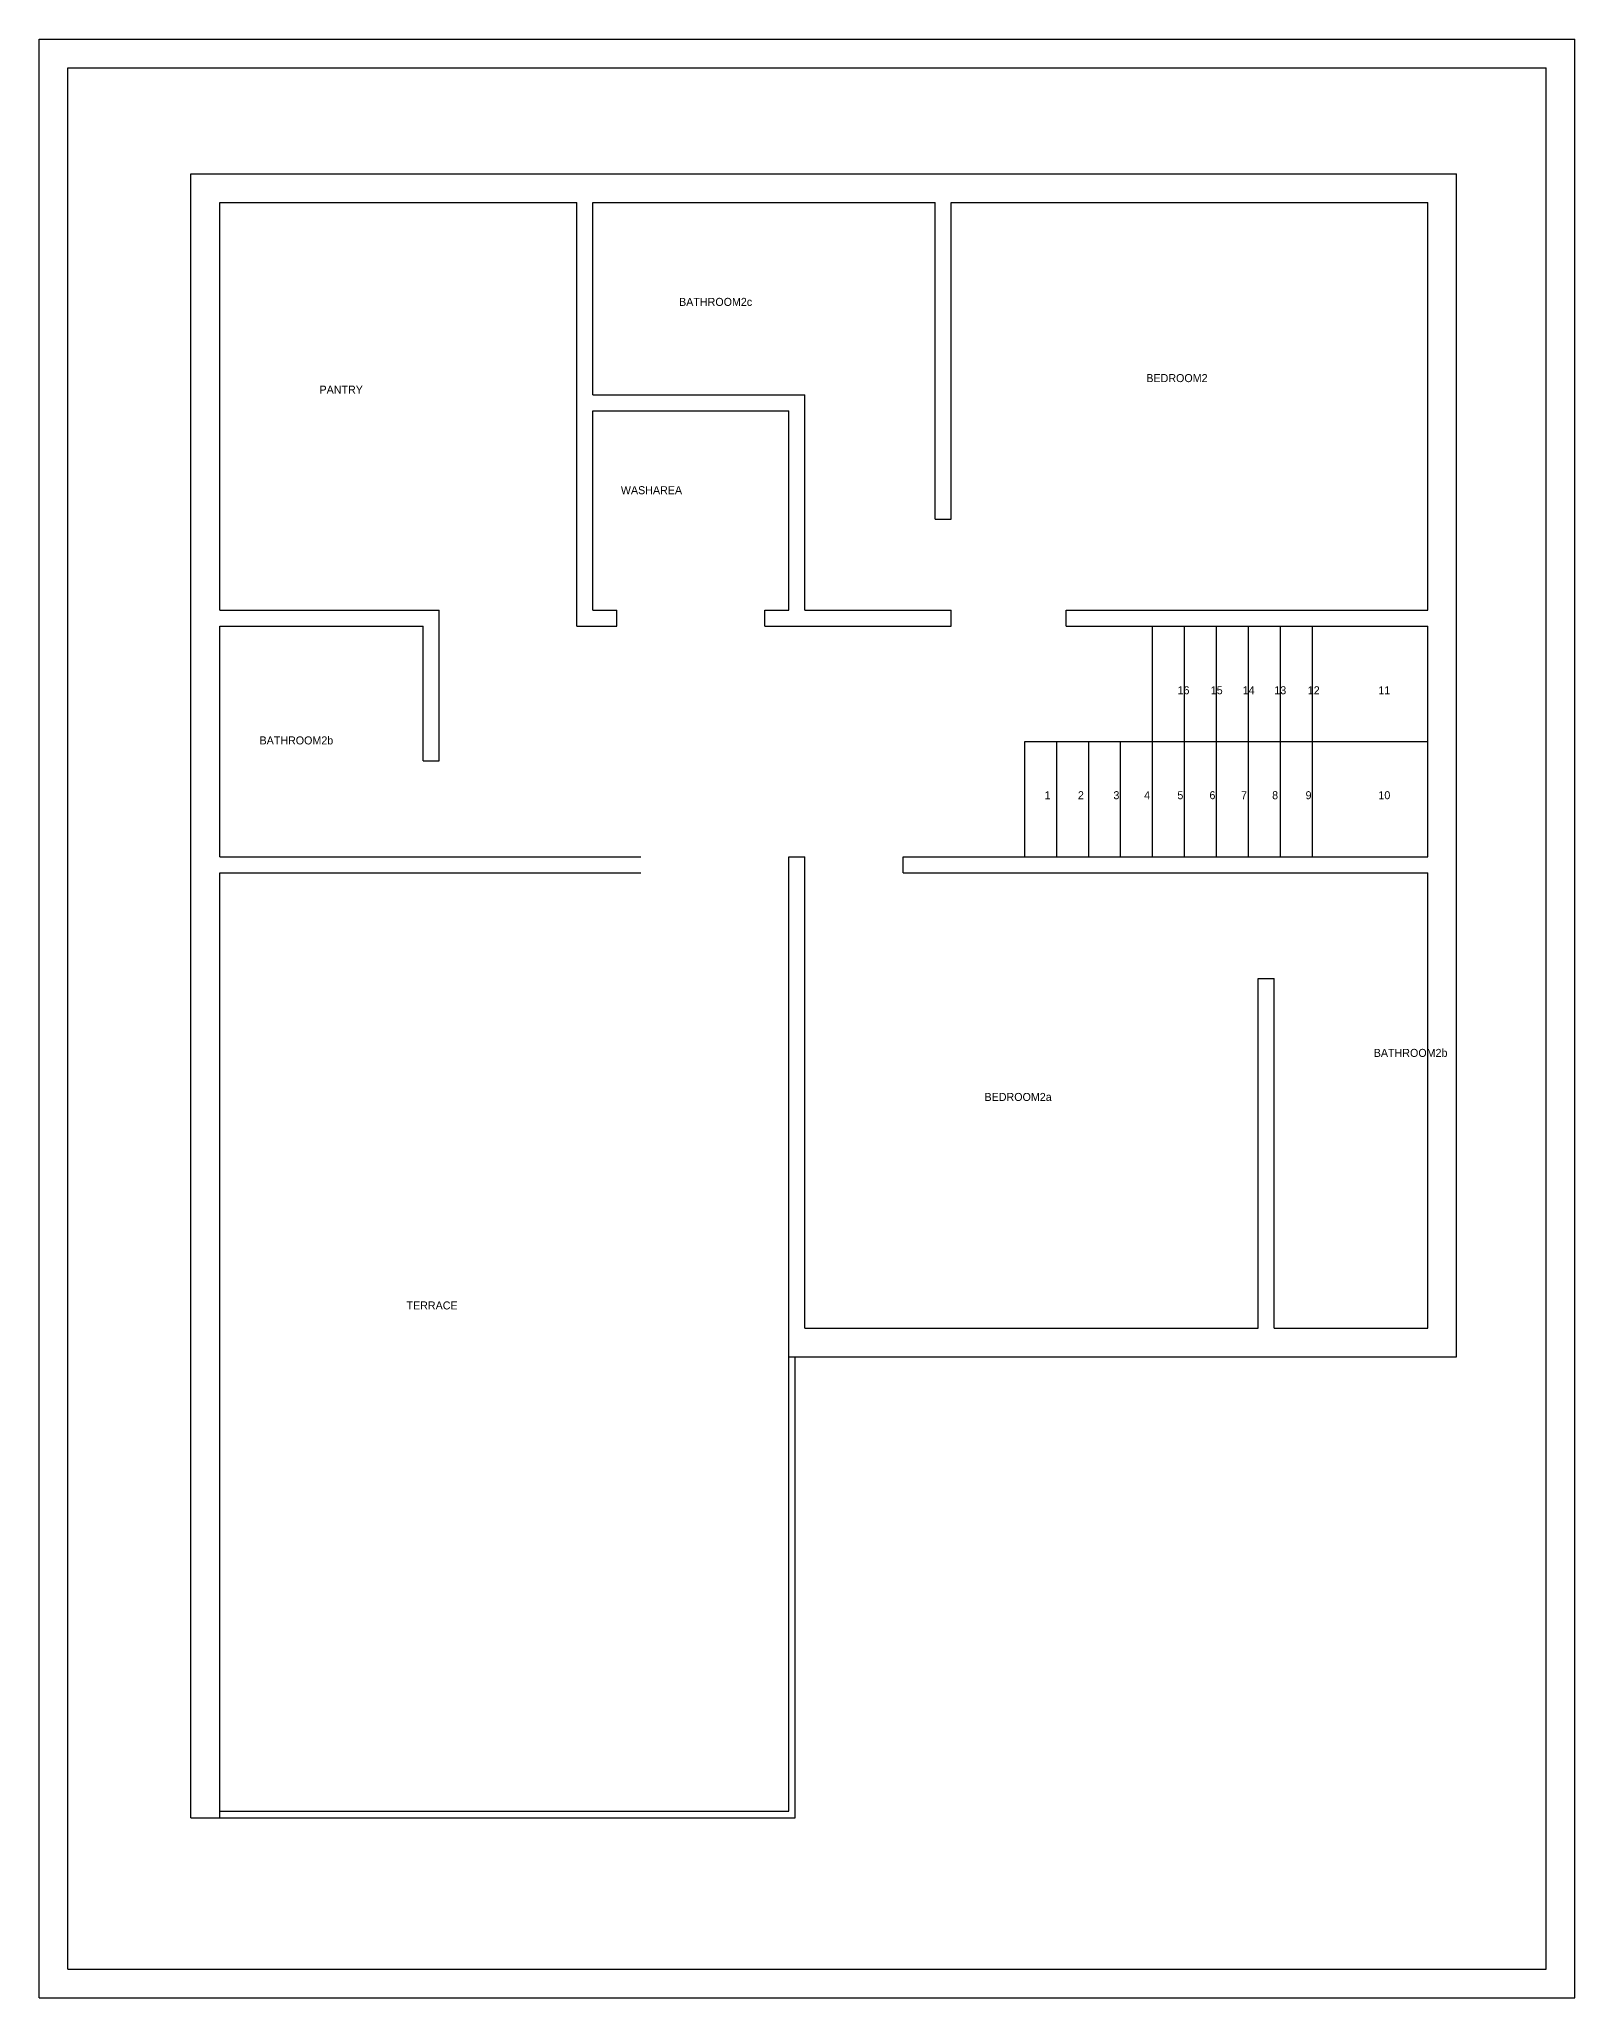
# Model space of a CAD drawing. Header units: metres. Extents: x 0 to 1407, y 0 to 612.
# Drawn here: x 927 to 1407, y 0 to 612 of the extents above; entities that cross this region are included whole.
import ezdxf

# ---------------------------------------------------------------- set-up
doc = ezdxf.new("R2010")
doc.units = ezdxf.units.M
for name, color, linetype in [('BathRoom2b', 7, 'Continuous'), ('BathRoom2c', 7, 'Continuous'), ('BedRoom2', 7, 'Continuous'), ('BedRoom2a', 7, 'Continuous'), ('Boundary', 7, 'Continuous'), ('Pantry', 7, 'Continuous'), ('Staircase', 7, 'Continuous'), ('Terrace', 7, 'Continuous'), ('WashArea', 7, 'Continuous')]:
    doc.layers.add(name, color=color, linetype=linetype)

msp = doc.modelspace()

# ---------------------------------------------------------------- linework, layer by layer
at = {"layer": 'BathRoom2b'}
for p, q in [((983.42, 428.54), (1047.03, 428.54)), ((983.42, 356.54), (983.42, 428.54)), ((1047.03, 386.54), (1047.03, 428.54)), ((1052.03, 386.54), (1052.03, 433.54)), ((1047.03, 386.54), (1052.03, 386.54)), ((983.42, 356.54), (1115.03, 356.54)), ((1313.03, 351.54), (1361.03, 351.54)), ((1361.03, 209.24), (1361.03, 351.54)), ((1308.03, 318.51), (1313.03, 318.51)), ((1313.03, 209.24), (1313.03, 318.51)), ((1313.03, 209.24), (1361.03, 209.24))]:
    msp.add_line(p, q, dxfattribs=at)
at = {"layer": 'BathRoom2c'}
for p, q in [((1100.03, 500.84), (1100.03, 560.97)), ((1100.03, 560.97), (1207.03, 560.97)), ((1207.03, 462.06), (1207.03, 560.97)), ((1100.03, 500.84), (1166.28, 500.84)), ((1166.28, 433.54), (1166.28, 500.84)), ((1207.03, 462.06), (1212.03, 462.06)), ((1153.78, 428.54), (1212.03, 428.54)), ((1166.28, 433.54), (1212.03, 433.54)), ((1212.03, 428.54), (1212.03, 433.54))]:
    msp.add_line(p, q, dxfattribs=at)
at = {"layer": 'BedRoom2'}
for p, q in [((1212.03, 462.06), (1212.03, 560.97)), ((1212.03, 560.97), (1361.03, 560.97)), ((1361.03, 433.54), (1361.03, 560.97)), ((1248.03, 433.54), (1361.03, 433.54)), ((1248.03, 428.54), (1248.03, 433.54))]:
    msp.add_line(p, q, dxfattribs=at)
at = {"layer": 'BedRoom2a'}
for p, q in [((1166.28, 209.24), (1166.28, 356.54)), ((1197.03, 351.54), (1197.03, 356.54)), ((1197.03, 351.54), (1313.03, 351.54)), ((1308.03, 209.24), (1308.03, 318.51)), ((1166.28, 209.24), (1308.03, 209.24))]:
    msp.add_line(p, q, dxfattribs=at)
at = {"layer": 'Boundary'}
for p, q in [((926.99, 0), (926.99, 612)), ((926.99, 612), (1406.99, 612)), ((1406.99, 0), (1406.99, 612)), ((935.99, 9), (935.99, 603)), ((935.99, 603), (1397.99, 603)), ((1397.99, 9), (1397.99, 603)), ((974.42, 56.28), (974.42, 569.97)), ((974.42, 569.97), (1370.03, 569.97)), ((1370.03, 200.24), (1370.03, 569.97)), ((1161.28, 200.24), (1370.03, 200.24)), ((974.42, 56.28), (1163.28, 56.28)), ((935.99, 9), (1397.99, 9)), ((926.99, 0), (1406.99, 0))]:
    msp.add_line(p, q, dxfattribs=at)
at = {"layer": 'Pantry'}
for p, q in [((983.42, 433.54), (983.42, 560.97)), ((983.42, 560.97), (1095.03, 560.97)), ((1095.03, 428.54), (1095.03, 560.97)), ((983.42, 433.54), (1052.03, 433.54))]:
    msp.add_line(p, q, dxfattribs=at)
at = {"layer": 'Staircase'}
for p, q in [((1248.03, 428.54), (1361.03, 428.54)), ((1275.03, 356.54), (1275.03, 428.54)), ((1285.03, 356.54), (1285.03, 428.54)), ((1295.03, 356.54), (1295.03, 428.54)), ((1305.03, 356.54), (1305.03, 428.54)), ((1315.03, 356.54), (1315.03, 428.54)), ((1325.03, 356.54), (1325.03, 428.54)), ((1361.03, 356.54), (1361.03, 428.54)), ((1235.03, 392.54), (1361.03, 392.54)), ((1235.03, 356.54), (1235.03, 392.54)), ((1245.03, 356.54), (1245.03, 392.54)), ((1255.03, 356.54), (1255.03, 392.54)), ((1265.03, 356.54), (1265.03, 392.54)), ((1197.03, 356.54), (1361.03, 356.54))]:
    msp.add_line(p, q, dxfattribs=at)
at = {"layer": 'Terrace'}
for p, q in [((1161.28, 58.28), (1161.28, 356.54)), ((1161.28, 356.54), (1166.28, 356.54)), ((983.42, 56.28), (983.42, 351.54)), ((983.42, 351.54), (1115.03, 351.54)), ((1163.28, 56.28), (1163.28, 200.24)), ((983.42, 58.28), (1161.28, 58.28))]:
    msp.add_line(p, q, dxfattribs=at)
at = {"layer": 'WashArea'}
for p, q in [((1100.03, 433.54), (1100.03, 495.84)), ((1100.03, 495.84), (1161.28, 495.84)), ((1161.28, 433.54), (1161.28, 495.84)), ((1095.03, 428.54), (1107.53, 428.54)), ((1100.03, 433.54), (1107.53, 433.54)), ((1107.53, 428.54), (1107.53, 433.54)), ((1153.78, 433.54), (1161.28, 433.54)), ((1153.78, 428.54), (1153.78, 433.54))]:
    msp.add_line(p, q, dxfattribs=at)

# ---------------------------------------------------------------- texts
at = {"layer": 'BathRoom2b', "char_height": 2.5, "attachment_point": 1}
for insert in [(995.87, 394.14), (1344.14, 296.5)]:
    msp.add_mtext('BATHROOM2b', dxfattribs=dict(at, insert=insert))
at = {"layer": 'BathRoom2c', "insert": (1127.01, 531.16), "char_height": 2.5, "attachment_point": 1}
msp.add_mtext('BATHROOM2c', dxfattribs=at)
at = {"layer": 'BedRoom2', "insert": (1273.06, 507.35), "char_height": 2.5, "attachment_point": 1}
msp.add_mtext('BEDROOM2', dxfattribs=at)
at = {"layer": 'BedRoom2a', "insert": (1222.48, 282.74), "char_height": 2.5, "attachment_point": 1}
msp.add_mtext('BEDROOM2a', dxfattribs=at)
at = {"layer": 'Pantry', "insert": (1014.62, 503.74), "char_height": 2.5, "attachment_point": 1}
msp.add_mtext('PANTRY', dxfattribs=at)
at = {"layer": 'Staircase', "char_height": 2.5, "attachment_point": 1}
for s, insert in [('16', (1282.81, 409.81)), ('15', (1293.2, 409.81)), ('14', (1303.17, 409.81)), ('13', (1313.06, 409.81)), ('12', (1323.52, 409.81)), ('11', (1345.59, 409.81)), ('1', (1241.28, 377.02)), ('2', (1251.67, 377.02)), ('3', (1262.77, 377.02)), ('4', (1272.37, 377.02)), ('5', (1282.76, 377.02)), ('6', (1292.78, 377.02)), ('7', (1302.67, 377.02)), ('8', (1312.38, 377.02)), ('9', (1322.83, 377.02)), ('10', (1345.59, 377.02))]:
    msp.add_mtext(s, dxfattribs=dict(at, insert=insert))
at = {"layer": 'Terrace', "insert": (1041.81, 217.59), "char_height": 2.5, "attachment_point": 1}
msp.add_mtext('TERRACE', dxfattribs=at)
at = {"layer": 'WashArea', "insert": (1108.81, 472.32), "char_height": 2.5, "attachment_point": 1}
msp.add_mtext('WASHAREA', dxfattribs=at)

doc.saveas('drawing.dxf')
